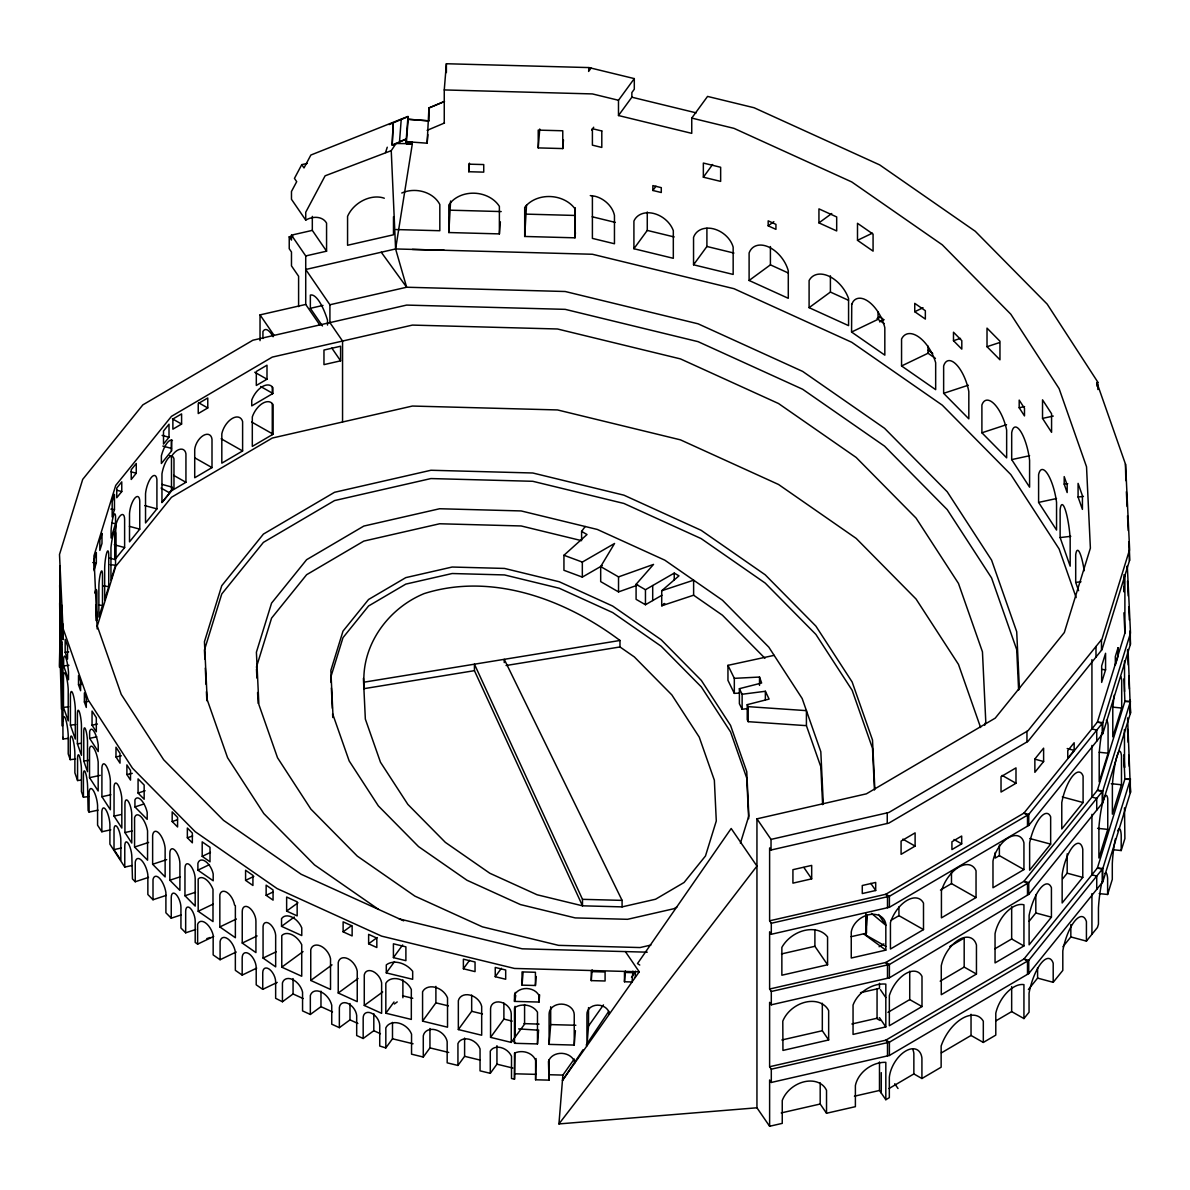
<?xml version="1.0" encoding="UTF-8"?>
<svg xmlns="http://www.w3.org/2000/svg" width="1190" height="1190" viewBox="0 0 1190 1190"><rect width="100%" height="100%" fill="white"/><g stroke="black" fill="none" stroke-linecap="round" stroke-linejoin="round"><path stroke-width="1.5" d="M171.479 450.995L171.568 440.122L170.587 440.196A17.478 6.024 -74.9 0 0 161.379 455.815L161.379 463.505L171.479 450.995L171.479 440.122M515.017 1006.309L514.972 1037.308M851.088 936.694L866.38 933.198L866.87 915.333M866.38 925.671L866.736 915.095M444.361 101.492L428.95 107.918L428.936 120.874L408.17 119.238L406.266 143.618L412.201 143.767L412.201 142.101L406.266 141.565M515.225 1000.061L515.508 995.167L515.077 1000.567M401.238 119.298L399.498 141.878L406.266 138.977L408.006 116.412L310.858 155.042L304 167.939L301.754 164.651L307.184 163.417M406.355 141.669L427.136 143.202L428.95 107.918M427.136 143.202L427.835 134.619M444.257 123.106L444.257 89.934L446.384 63.739L588.946 67.577L634.3 78.6L634.3 89.22L631.86 92.567L631.86 97.208L618.488 115.534L691.747 133.354L691.747 118.078L707.559 96.42L754.073 107.74L879.663 164.889L975.264 231.276L1047.17 304.105L1097.701 381.945L1097.879 389.532M500.365 221.875L499.384 233.895L448.809 232.541L450.608 201.021M468.741 171.732L468.741 164.161L483.735 164.562L483.735 172.133L468.741 171.732L469.44 163.149M575.41 232.675L574.993 237.821L524.701 236.468L526.515 205.067M563.465 139.974L562.766 148.571L538.222 147.902L539.739 129.011M588.946 67.577L588.634 71.43L591.073 68.098M539.606 994.855L539.025 1002.054L514.496 1001.4L515.225 992.4M277.24 982.39L262.737 989.351L262.737 972.855A10.1 5.266 64.4 0 1 269.193 969.106A10.1 5.266 64.4 0 1 275.649 981.824L275.649 998.321L282.432 1001.757L282.432 982.955A13.254 8.494 53.8 0 1 292.487 979.474A13.254 8.494 53.8 0 1 302.558 992.118L302.558 1010.905L310.337 1014.46L310.337 995.509A14.161 9.089 53.8 0 1 321.047 991.954A14.161 9.089 53.8 0 1 331.742 1005.238L331.742 1024.188L339.358 1027.654L339.358 1007.677A11.097 7.11 53.8 0 1 348.03 1003.512A11.097 7.11 53.8 0 1 356.688 1015.561L356.688 1035.538L363.173 1038.498L363.173 1018.015A10.546 6.753 53.8 0 1 371.444 1013.166A10.546 6.753 53.8 0 1 379.729 1025.542L379.729 1046.025L385.828 1047.914L385.828 1027.907A14.875 11.201 36.1 0 1 398.68 1023.088A14.875 11.201 36.1 0 1 411.547 1034.155L411.547 1054.176L423.283 1057.032L423.283 1035.865A13.135 9.877 36.1 0 1 435.228 1029.752A13.135 9.877 36.1 0 1 447.172 1041.667L447.172 1062.834L457.942 1065.452L457.942 1043.556A12.644 9.52 36.1 0 1 468.994 1039.212A12.644 9.52 36.1 0 1 480.046 1048.94L480.046 1070.836L490.28 1073.321L490.28 1051.127A12.599 9.475 36.1 0 1 500.901 1047.572A12.599 9.475 36.1 0 1 511.507 1056.289L511.507 1078.482L514.496 1079.211L514.928 1052.957M536.154 976.499L535.426 985.499L522.038 985.141L523.064 972.527M537.478 1043.928L537.478 1012.184A14.756 12.034 4.6 0 0 514.496 1007.766L514.496 1043.303L537.478 1043.928L538.505 1031.328M549.021 1059.873L549.021 1080.133L535.604 1079.776L536.05 1058.535M575.395 1030.659L574.235 1045.073L549.096 1044.389L550.687 1024.59L550.687 1006.725M889.034 1088.523L913.861 1073.93L921.923 1078.512L921.923 1058.059A23.458 13.417 -60.4 0 0 905.635 1051.053A23.458 13.417 -60.4 0 0 889.332 1077.218L889.332 1097.656L885.821 1099.709L885.821 1062.343A25.63 19.457 -34.4 0 0 855.387 1085.563L855.387 1106.67L826.529 1113.26L826.529 1090.367A25.288 19.189 -34.4 0 0 804.395 1081.725A25.288 19.189 -34.4 0 0 782.246 1100.482L782.246 1123.375L769.618 1126.261L756.944 1107.786L558.943 1123.925L562.885 1075.091L574.264 1058.981M591.266 980.62L591.266 971.605L605.085 971.977L605.085 980.991L591.266 980.62L592.129 969.805M588.529 1007.603L588.529 1026.033L586.938 1045.832L586.938 1014.505A11.231 9.163 4.6 0 1 597.529 1005.148A11.231 9.163 4.6 0 1 609.325 1014.118M632.916 971.159L632.054 981.958L624.482 981.765L625.36 970.966M1019.414 688.876L1016.706 631.726L991.582 560.118L947.24 491.782L884.527 428.281L802.625 371.399L698.084 323.814L565.205 291.505L406.638 287.236L395.601 248.948L412.35 143.692L406.355 143.603L406.266 138.977L392.179 145.195L393.206 122.838L392.164 145.135L396.032 143.499L412.35 143.692M94.367 569.266L96.331 562.9L96.331 552.502L94.367 558.869L94.159 570.813M114.463 509.513L112.172 516.921L112.172 501.764L114.463 494.371L114.463 509.513L110.908 509.141M115.549 523.54L111.087 537.969L111.087 530.576A13.626 1.949 -84.1 0 1 113.318 516.267A13.626 1.949 -84.1 0 1 115.549 516.148L115.549 523.54L111.994 523.169M102.489 605.427L98.874 617.104L98.874 586.938A10.264 1.473 -84.1 0 1 100.689 572.717A10.264 1.473 -84.1 0 1 102.489 575.261L102.489 605.427L98.919 605.056M108.736 586.566L104.66 599.79L104.66 569.058A11.632 1.666 -84.1 0 1 106.698 552.963A11.632 1.666 -84.1 0 1 108.736 555.849L108.736 586.566L103.411 586.015M115.549 565.22L110.953 580.08L110.953 547.742A15.797 2.261 -84.1 0 1 115.549 532.897L115.549 565.22L110.209 564.67M97.193 626.342L115.728 566.351L171.479 497.286L272.272 438.054L412.409 406.043L557.5 409.94L680.472 439.854L778.528 484.479L856.175 538.401L916.047 599.016L958.471 664.392L980.605 727.521M256.4 667.248L271.573 618.131L306.618 574.711L363.828 541.093L439.66 523.764L521.161 525.965L581.613 540.662M740.403 843.219L748.852 815.879L746.755 771.626L730.556 725.424L701.356 680.442L661.149 639.729L612.686 606.067L559.255 581.761L504.501 568.433L452.155 567.035L405.79 577.626L368.558 599.492L342.988 631.161L330.85 670.461L332.947 714.714L349.161 760.916L378.346 805.898L418.553 846.611L467.015 880.273L520.447 904.579L575.201 917.907L627.547 919.305L673.927 908.714L677.021 906.899M984.68 725.35L985.781 721.824L982.449 651.822L958.471 583.442L916.047 518.067L856.175 457.451L778.528 403.529L680.472 358.904L557.5 328.99L412.409 325.093L272.272 357.104L171.479 416.336L115.728 485.401L93.921 555.983L97.193 628.915M1105.57 669.806L1101.672 682.405L1101.672 665.879L1105.57 653.28L1105.57 669.806L1102 669.435M1124.892 574.83L1124.892 633.125L1097.418 722.062L1023.936 813.112L885.821 894.255L769.618 920.807L769.618 847.949L771.031 850.017L888.841 823.108L1027.996 741.34L1101.985 649.666L1129.622 560.192L1128.745 541.688M1128.046 649.443L1130.5 712.989L1102.818 802.581L1028.755 894.359L889.391 977.823L771.298 1004.806L771.298 991.478L769.618 989.024L769.618 931.815L771.298 934.269L889.391 907.286L1028.755 825.414L1102.818 733.62L1130.5 644.043L1129.89 631.087M1120.653 676.396A27.325 3.912 -84.1 0 1 1121.694 680.397L1121.694 708.035L1112.784 736.863L1112.784 709.225A27.325 3.912 -84.1 0 1 1114.301 695.034M1106.343 720.381A26.909 3.853 -84.1 0 1 1108.083 725.186L1108.083 753.196L1099.203 781.889L1099.203 753.895A26.909 3.853 -84.1 0 1 1101.776 732.995M1107.756 829.385L1098.906 857.99L1098.906 827.407A28.099 4.031 -84.1 0 1 1103.338 800.364A28.099 4.031 -84.1 0 1 1107.756 798.788L1107.756 829.385L1097.582 828.329M1121.471 784.76L1112.382 814.168L1112.382 785.207A27.906 4.001 -84.1 0 1 1116.934 756.26A27.906 4.001 -84.1 0 1 1121.471 755.799L1121.471 784.76L1111.296 783.704M769.618 1126.261L769.618 1079.999L771.298 1082.454L889.391 1055.47L1028.755 973.584L1102.818 881.805L1130.5 792.228L1127.599 717.897M1099.158 893.601L1107.622 894.478L1112.293 879.365L1112.293 863.747A26.284 3.763 -84.1 0 1 1115.432 838.697M1112.724 849.675L1121.203 850.553L1124.892 838.578L1124.491 807.846M385.53 152.558L387.256 147.218M851.564 304.566L853.141 301.546A27.742 14.488 64.4 0 1 869.994 302.706A27.742 14.488 64.4 0 1 884.825 327.666L884.825 355.141L851.564 332.04L851.757 304.194M301.754 164.651L294.451 178.381L296.697 181.668L291.476 191.471L291.476 199.295L305.726 220.091A17.508 13.298 -34.4 0 1 326.566 223.14L326.566 251.179L305.726 255.939L291.476 235.144L312.316 230.384L326.566 251.179M171.479 456.484L171.702 456.082A12.406 7.095 -60.4 0 1 180.359 449.195A12.406 7.095 -60.4 0 1 185.938 453.821L185.938 482.307L168.757 492.407L161.096 488.064M637.78 585.049L618.532 591.906L600.682 581.613L600.682 566.589L614.561 543.473L582.327 562.082L563.941 555.269L563.941 570.293L582.327 577.105L602.289 565.592M342.556 422.004L342.556 341.054L329.913 322.609L329.913 304.759L305.726 269.49L395.601 248.948L391.242 150.669L396.032 143.499M583.07 1049.714L562.439 1080.505L639.223 971.814L625.36 951.584M586.164 1045.088L608.834 1011.217M631.518 977.347L635.639 971.189M588.529 1026.033L603.464 1004.895M591.653 130.037L593.706 127.226M618.488 115.534L618.488 100.272L634.3 78.6M652.864 190.474L652.864 185.595L661.283 187.648L661.283 192.512L652.864 190.474L655.958 186.25M633.913 248.725L633.913 221.087A22.625 17.017 36.1 0 1 653.607 213.441A22.625 17.017 36.1 0 1 673.317 230.667L673.317 258.304L633.913 248.725L647.271 230.414L647.271 211.984M703.35 177.191L703.35 163.06L720.649 167.269L720.649 181.386L703.35 177.191L712.602 164.503M693.547 264.79L693.547 237.45A22.253 16.749 36.1 0 1 713.346 228.807A22.253 16.749 36.1 0 1 733.159 247.089L733.159 274.429L693.547 264.79L706.905 246.479L706.905 228.242M581.598 539.754L581.598 531.394L585.183 526.501M393.414 957.623L393.414 943.804L405.894 946.838L405.894 960.672L393.414 957.623L402.637 944.979M386.289 972.885L386.289 964.897A18.921 14.235 36.1 0 1 412.677 971.308L412.677 979.311L386.289 972.885L394.5 961.639M385.828 1013.226L385.828 983.297A15.098 11.364 36.1 0 1 398.576 979.013A15.098 11.364 36.1 0 1 411.323 989.5L411.323 1019.428L385.828 1013.226L394.024 1001.98M385.828 1047.914L392.492 1038.781L392.492 1022.403M422.569 1021.124L422.569 991.791A14.518 10.933 36.1 0 1 435.049 987.254A14.518 10.933 36.1 0 1 447.529 997.86L447.529 1027.193L422.569 1021.124L435.897 1002.843L435.897 986.346M463.386 968.779L463.386 959.17L475.048 961.996L475.048 971.62L463.386 968.779L469.529 960.345M423.283 1057.032L429.947 1047.884L429.947 1028.487M495.248 976.707L495.248 967.455L505.69 969.999L505.69 979.251L495.248 976.707L501.406 968.273M458.343 1029.558L458.343 1000.716A12.912 9.713 36.1 0 1 470.02 995.078A12.912 9.713 36.1 0 1 481.682 1006.383L481.682 1035.226L458.343 1029.558L471.671 1011.292L471.671 995.063M457.942 1065.452L464.606 1056.318L464.606 1038.082M524.582 1004.553L524.582 1024.129L511.254 1042.41L490.563 1037.368L503.891 1019.101L503.891 1003.081M490.28 1073.321L496.944 1064.187L496.944 1045.683M558.943 1123.925L756.944 866.082L731.181 828.493L637.498 963.573L639.774 965.03M136.255 473.218L131.227 479.466L131.227 469.723L136.255 463.49L136.255 473.218L131.079 471.835M121.767 491.544L116.754 497.747L116.754 488.064L121.767 481.861L121.767 491.544L116.575 490.146M169.01 437.251L163.506 444.063L163.506 431.018L169.01 424.205L169.01 437.251L162.093 435.391M114.954 559.523L124.623 547.549L124.623 519.599A11.439 3.942 -74.9 0 0 121.648 514.66A11.439 3.942 -74.9 0 0 116.367 523.213L114.954 531.573L114.954 559.523L109.763 558.125M139.766 529.148L129.517 541.852L129.517 513.797A12.197 4.21 -74.9 0 1 134.648 498.357A12.197 4.21 -74.9 0 1 139.766 501.079L139.766 529.148L129.398 526.352M156.916 508.874L145.537 522.96L145.537 493.701A13.715 4.73 -74.9 0 1 151.219 477.577A13.715 4.73 -74.9 0 1 156.916 479.6L156.916 508.874L144.808 505.616M161.959 502.522L173.978 487.617L173.978 458.894A15.366 5.296 -74.9 0 0 171.583 456.187L170.453 456.41A15.366 5.296 -74.9 0 0 161.959 473.798L161.959 502.522L171.479 490.801L171.479 456.201A113.972 77.573 56.3 0 0 169.516 455.591M1043.615 761.511L1034.869 772.325L1034.869 758.982L1043.615 748.168L1043.615 761.511L1034.943 759.175M1074.154 750.384L1067.772 758.298L1067.772 750.667L1074.154 742.753L1074.154 750.384L1067.222 748.525M1083.093 802.536L1061.777 828.954L1061.777 802.581A27.935 9.639 -74.9 0 1 1072.428 776.326A27.935 9.639 -74.9 0 1 1083.093 776.163L1083.093 802.536L1062.298 796.943M1050.651 844.127L1029.633 870.173L1029.633 842.877A28.248 9.743 -74.9 0 1 1040.149 817.723A28.248 9.743 -74.9 0 1 1050.651 816.846L1050.651 844.127L1029.841 838.534M1062.596 878.875L1067.177 873.192L1067.177 853.855M1029.127 921.268L1035.821 912.968L1035.821 894.568M1082.781 877.387L1062.149 902.972L1062.149 874.843A25.511 8.791 -74.9 0 1 1072.458 847.206A25.511 8.791 -74.9 0 1 1082.781 849.273L1082.781 877.387L1067.177 873.192M1051.425 917.163L1029.112 944.83L1029.112 915.378A29.78 10.264 -74.9 0 1 1040.268 888.454A29.78 10.264 -74.9 0 1 1051.425 887.725L1051.425 917.163L1035.821 912.968M1028.398 989.515L1037.591 978.106L1037.591 967.693M1062.953 946.69L1070.836 936.932L1070.836 924.511M996.015 1020.782L1011.664 1011.604L1023.936 1018.566L1029.053 1012.229L1029.053 993.129A31.52 10.874 -74.9 0 1 1041.116 963.26A31.52 10.874 -74.9 0 1 1053.195 963.201L1053.195 982.315L1037.591 978.106M1053.195 982.315L1062.804 970.415L1062.804 950.899A30.479 10.502 -74.9 0 1 1074.615 921.239A30.479 10.502 -74.9 0 1 1086.425 921.61L1086.425 941.126L1070.836 936.932M1086.425 941.126L1097.418 927.516L1098.444 924.184L1098.444 908.015A27.578 3.957 -84.1 0 1 1102.044 881.552M661.923 595.238L645.456 604.743L636.085 599.329L636.085 584.305L653.533 564.402L618.532 576.882L600.682 566.589M563.941 555.269L587.012 534.533L581.598 531.394M764.947 658.263L722.434 615.215L693.621 595.208L661.714 605.769L661.714 590.746L678.969 575.841L674.239 573.104L645.456 589.719L636.085 584.305M664.377 603.479L661.714 605.769L664.913 603.925M768.175 225.832L768.175 220.834L775.939 224.375L775.939 229.358L768.175 225.832L773.857 221.667M818.943 222.872L818.943 208.875L836.689 216.952L836.689 230.949L818.943 222.872L831.736 213.516M749.105 280.468L749.105 252.994A26.18 16.794 53.8 0 1 768.695 247.014A26.18 16.794 53.8 0 1 788.286 270.844L788.286 298.303L749.105 280.468L770.406 264.849L770.406 246.553M809.096 307.66L809.096 280.557A27.459 17.597 53.8 0 1 828.835 276.139A27.459 17.597 53.8 0 1 848.574 298.526L848.574 325.629L809.096 307.66L830.397 292.056L830.397 275.797M877.164 318.429L879.663 316.6L882.906 318.846M286.641 911.094L286.641 897.037L297.158 901.827L297.158 915.884L286.641 911.094L297.976 902.793M281.539 926.356L281.539 918.665A14.592 9.356 53.8 0 1 291.654 916.955A14.592 9.356 53.8 0 1 301.769 927.873L301.769 935.563L281.539 926.356L294.302 917.014M281.777 967.173L281.777 935.623A15.291 9.803 53.8 0 1 301.725 944.696L301.725 976.246L281.777 967.173L303.048 951.598M343.122 931.83L343.122 921.848L352.136 925.954L352.136 935.935L343.122 931.83L351.615 925.597M310.754 980.441L310.754 949.739A12.897 8.271 53.8 0 1 320.631 946.005A12.897 8.271 53.8 0 1 330.522 958.724L330.522 989.44L310.754 980.441L332.01 964.867M282.432 1001.757L293.067 993.962L293.067 978.582M368.632 943.789L368.632 934.358L376.828 938.092L376.828 947.523L368.632 943.789L377.126 937.571M338.228 993.01L338.228 962.591A12.302 7.884 53.8 0 1 347.733 958.634A12.302 7.884 53.8 0 1 357.238 971.248L357.238 1001.653L338.228 993.01L358.071 978.477M310.337 1014.46L320.973 1006.666L320.973 991.166M364.274 1005.446L364.274 974.908A11.26 7.214 53.8 0 1 372.946 971.412A11.26 7.214 53.8 0 1 381.633 982.806L381.633 1013.345L364.274 1005.446L382.689 991.954M339.358 1027.654L349.994 1019.875L349.994 1003.527M394.381 1004.003L397.222 1001.92M363.173 1038.498L373.809 1030.704L373.809 1013.642M207.774 407.947L198.239 413.555L198.239 403.574L207.774 397.966L207.774 407.947L198.596 402.741M181.594 424.056L172.877 429.173L172.877 419.014L181.594 413.897L181.594 424.056L172.401 418.835M266.991 379.208L256.311 385.471L256.311 371.473L266.991 365.196L266.991 379.208L254.734 372.247M272.897 393.474L251.745 405.894L251.745 400.063A17.3 9.907 -60.4 0 1 271.692 386.289L272.897 387.643L272.897 393.474L260.655 386.512M211.999 467.596L194.714 477.755L194.714 449.448A12.421 7.11 -60.4 0 1 203.356 435.481A12.421 7.11 -60.4 0 1 211.999 439.288L211.999 467.596L195.16 458.046M242.611 450.951L221.816 463.163L221.816 433.844A15.366 8.791 -60.4 0 1 232.214 418.478A15.366 8.791 -60.4 0 1 242.611 421.617L242.611 450.951L221.176 438.783M273.105 434.186L252.31 446.399L252.31 416.887A16.556 9.475 -60.4 0 1 271.975 403.217L273.105 404.674L273.105 434.186L251.67 422.034M1015.992 783.258L1001.028 792.049L1001.028 776.668L1015.992 767.877L1015.992 783.258L1002.173 775.419M915.11 846.09L901.083 854.331L901.083 841.107L915.11 832.866L915.11 846.09L902.838 839.129M961.684 843.859L951.926 849.586L951.926 841.776L961.684 836.034L961.684 843.859L954.008 839.5M940.457 890.061L951.479 883.59L951.479 871.11M999.377 844.945L999.377 855.64L995.227 858.079L995.227 852.516M885.836 946.407L865.874 935.087L866.38 916.508M891.191 920.212L898.941 915.66L898.941 906.854M879.098 946.705L883.873 943.893M976.038 897.528L941.424 917.862L941.424 891.117A26.522 15.172 -60.4 0 1 958.724 867.183A26.522 15.172 -60.4 0 1 976.038 870.783L976.038 897.528L951.479 883.59M1023.936 869.563L992.981 887.755L992.981 861.039A22.729 13.001 -60.4 0 1 1008.466 837.775A22.729 13.001 -60.4 0 1 1023.936 842.862L1023.936 869.563L999.377 855.64M923.5 929.598L890.432 949.025L890.432 922.577A25.883 14.816 -60.4 0 1 906.973 900.428A25.883 14.816 -60.4 0 1 923.5 903.15L923.5 929.598L898.941 915.66M949.784 946.511L964.183 938.062L964.183 967.083L940.189 981.17M994.944 948.802L1011.664 938.97L1011.664 906.78M887.948 1012.378L909.725 999.585L909.725 971.189M1023.936 945.946L995.048 962.918L995.048 933.719A26.284 15.039 -60.4 0 1 1023.936 904.802L1023.936 945.946L1011.664 938.97M976.455 974.045L941.275 994.721L941.275 965.685A26.031 14.89 -60.4 0 1 958.872 939.728A26.031 14.89 -60.4 0 1 976.455 945.024L976.455 974.045L964.183 967.083M921.997 1006.547L889.346 1025.735L889.346 995.569A25.526 14.607 -60.4 0 1 905.664 973.658A25.526 14.607 -60.4 0 1 921.997 976.38L921.997 1006.547L909.725 999.585M941.364 1052.897L971.04 1035.464L971.04 1014.252M921.923 1078.512L941.141 1067.207L941.141 1045.995A33.662 19.263 -60.4 0 1 962.234 1018.462A33.662 19.263 -60.4 0 1 983.312 1021.213L983.312 1042.44L971.04 1035.464M983.312 1042.44L995.792 1035.107L995.792 1013.181A26.656 15.247 -60.4 0 1 1023.936 984.636L1023.936 1018.566M857.499 240.321L873.073 251.135L873.073 234.118L857.499 223.304L857.499 240.321L872.389 233.166M877.432 318.608L880.466 317.15M851.564 332.04L878.042 319.322L884.081 323.531M879.559 321.88L884.125 319.693M914.753 311.721L925.344 319.069L925.344 310.709L914.753 303.361L914.753 311.721L923.024 307.749M901.559 365.97L935.667 389.651L935.667 362.727A29.319 15.306 64.4 0 0 918.606 336.874A29.319 15.306 64.4 0 0 901.559 339.046L901.559 365.97L928.036 353.252L935.444 358.413M202.196 856.369L210.005 861.798L210.005 847.31L202.196 841.88L202.196 856.369L210.451 852.412M197.897 870.158L213.189 880.779L213.189 873.936A12.51 6.53 64.4 0 0 205.543 861.411A12.51 6.53 64.4 0 0 197.897 863.315L197.897 870.158L209.455 864.624M245.586 880.362L252.92 885.464L252.92 875.364L245.586 870.262L245.586 880.362L253.842 876.405M198.18 911.272L212.995 921.566L212.995 889.361A13.953 7.289 64.4 0 0 198.18 879.068L198.18 911.272L213.04 904.147M266.144 895.311L273.06 900.116L273.06 889.971L266.144 885.167L266.144 895.311L272.748 892.143M219.838 926.936L235.367 937.72L235.367 905.635L234.564 905.084A11.855 6.188 64.4 0 0 227.201 892.574A11.855 6.188 64.4 0 0 219.838 894.85L219.838 926.936L236.349 919.022M195.606 929.539L185.67 932.811L185.67 911.406A9.609 3.882 71.8 0 1 190.43 908.386A9.609 3.882 71.8 0 1 195.19 921.045L195.19 942.435L197.629 944.146L213.739 936.411M242.239 943.06L255.924 952.58L255.924 921.09A10.71 5.593 64.4 0 0 249.082 907.583A10.71 5.593 64.4 0 0 242.239 911.57L242.239 943.06L257.1 935.935M197.629 944.146L197.629 924.303A12.956 6.753 64.4 0 1 205.394 922.786A12.956 6.753 64.4 0 1 213.159 935.087L213.159 954.93L220.091 959.735L236.2 952M263.064 958.084L275.663 966.845L275.663 935.176A9.922 5.176 64.4 0 0 269.357 923.604A9.922 5.176 64.4 0 0 263.064 926.415L263.064 958.084L276.259 951.747M220.091 959.735L220.091 941.558A12.153 6.337 64.4 0 1 227.721 938.791A12.153 6.337 64.4 0 1 235.352 952.149L235.352 970.341L242.18 975.086L256.683 968.125M428.936 108.007L444.51 101.433M427.136 130.35L444.524 122.987M389.085 124.593L408.17 116.605L408.155 119.327L428.936 120.874M661.714 590.746L693.621 580.185L693.621 595.208M391.242 150.669L325.108 175.823L305.726 212.266L305.726 220.091M953.488 340.697L961.803 349.116L961.803 340.652L953.488 332.218L953.488 340.697L960.523 338.377M987.016 346.692L999.957 359.796L999.957 341.233L987.016 328.128L987.016 346.692L999.332 342.646M943.64 393.325L968.824 418.835L968.824 391.555A27.177 10.993 71.8 0 0 956.239 364.438A27.177 10.993 71.8 0 0 943.64 366.044L943.64 393.325L968.273 385.218M981.899 432.788L1006.651 457.853L1006.651 430.081A27.087 10.948 71.8 0 0 994.275 403.975A27.087 10.948 71.8 0 0 981.899 405.016L981.899 432.788L1006.532 424.681M138.07 793.061L144.154 799.234L144.154 785.043L138.07 778.885L138.07 793.061L145.091 790.755M134.931 806.939L147.188 819.345L147.188 812.309A13.819 5.593 71.8 0 0 141.06 799.859A13.819 5.593 71.8 0 0 134.931 799.903L134.931 806.939L143.707 804.053M172.178 821.516L177.578 826.976L177.578 817.366L172.178 811.892L172.178 821.516L177.444 819.776M134.574 847.057L147.56 860.192L147.56 830.873A13.923 5.638 71.8 0 0 141.06 816.786A13.923 5.638 71.8 0 0 134.574 817.723L134.574 847.057L148.616 842.431M187.351 837.76L192.349 842.818L192.349 833.074L187.351 828.017L187.351 837.76L192.616 836.02M152.632 864.267L165.127 876.926L165.127 848.202A12.793 5.176 71.8 0 0 158.88 833.089A12.793 5.176 71.8 0 0 152.632 835.544L152.632 864.267L166.66 859.641M131.926 865.532L124.772 867.079L124.772 846.283A10.085 2.886 77.8 0 1 128.312 843.502A10.085 2.886 77.8 0 1 131.852 857.187L132.462 878.934L135.244 881.745L148.512 877.387M169.843 880.213L179.898 890.403L179.898 863.553A10.16 4.106 71.8 0 0 174.871 850.166A10.16 4.106 71.8 0 0 169.843 853.364L169.843 880.213L180.374 876.747M135.244 881.745L135.244 862.066A13.12 5.31 71.8 0 1 141.55 860.34A13.12 5.31 71.8 0 1 147.858 874.843L147.858 894.508L153.004 899.744L166.273 895.371M184.956 895.728L195.19 906.081L195.19 878.815A10.323 4.165 71.8 0 0 190.073 865.219A10.323 4.165 71.8 0 0 184.956 868.477L184.956 895.728L195.487 892.262M153.004 899.744L153.004 879.47A13.626 5.519 71.8 0 1 159.46 878.19A13.626 5.519 71.8 0 1 165.901 892.53L165.901 912.789L171.241 918.189L181.178 914.917M206.777 938.627L210.095 937.527M747.484 708.6L742.129 709.285L739.392 703.707L739.392 688.683L761.63 683.001L759.532 677.051L734.319 678.345L727.953 665.344L774.14 655.348M822.617 804.648L820.817 766.747L806.418 725.662L748.212 721.676L747.231 719.682L747.231 704.659L769.112 699.08L765.363 691.271L742.129 694.261L739.392 688.683M298.601 306.603L298.601 276.259L291.476 265.876L291.476 251.997L289.23 248.725L289.23 236.795L292.844 235.962M260.03 340.652L260.03 314.889L305.726 304.447L319.842 325.034M327.503 325.063L327.503 320.095A37.559 11.29 77.1 0 0 310.352 295.09L310.352 308.314L322.996 305.413M329.913 304.759L406.638 287.236L381.261 252.235M340.593 360.838L323.963 364.631L323.963 350.038L340.593 346.231L340.593 360.838L331.846 348.075M756.944 1107.786L756.944 818.839L866.38 793.834L995.227 718.135L1064.321 632.53L1090.382 548.144L1086.53 466.792L1059.1 388.609L1010.831 314.234L942.287 244.828L851.757 181.951L733.977 128.356L691.747 118.078M756.944 818.839L771.031 839.396L888.841 812.487L1027.996 730.72L1101.985 639.045L1129.622 549.572L1125.591 464.457L1096.868 382.57L1097.879 382.451M363.411 678.36L365.345 719.072L380.473 762.225L407.858 804.395L445.357 842.371L489.819 873.252L537.106 894.776L582.49 905.813L622.087 906.884L655.571 899.223L684.072 882.489L705.477 855.967L716.291 820.966L714.357 780.238L699.229 737.101L671.844 694.915L634.344 656.939L619.975 646.958L506.062 665.522M811.684 878.86L792.927 883.144L792.927 869.682L811.684 865.398L811.684 878.86L803.89 867.48M875.691 890.492L862.274 893.556L862.274 885.509L875.691 882.445L875.691 890.492L870.812 883.382M650.87 945.068L640.041 947.552L558.541 945.351L482.366 926.832L414.908 896.13L357.268 856.101L310.887 809.126L277.523 757.747L258.885 704.569L256.4 652.224L271.573 603.107L306.618 559.687L363.828 526.069L439.66 508.74L521.161 510.941L597.335 529.461L664.793 560.163L722.434 600.191L768.814 647.152L802.179 698.545L820.817 751.723L823.302 804.053M769.618 920.807L771.298 923.261L889.391 896.293L1028.755 814.406L1102.818 722.628L1130.5 633.035L1127.332 566.425M781.488 953.934L814.897 946.303L827.571 964.778L781.86 975.22L781.86 947.404A28.158 21.375 -34.4 0 1 804.708 930.402A28.158 21.375 -34.4 0 1 827.571 936.947L827.571 964.778M885.821 950.126L851.252 958.024L851.252 932.023A18.757 14.235 -34.4 0 1 868.536 914.783A18.757 14.235 -34.4 0 1 885.821 924.124L885.821 950.126L863.598 933.838M769.618 989.024L885.821 962.472L1023.936 881.329L1097.418 790.279L1124.892 701.341L1123.955 678.836M771.298 991.478L889.391 964.495L1028.755 882.623L1102.818 790.844L1130.5 701.252L1124.892 701.341L1130.307 701.907L1130.307 713.643M860.519 992.668L879.484 988.34L879.484 983.297M781.889 1039.971L822.32 1030.733L828.657 1039.971L782.946 1050.428L782.797 1021.124A26.478 20.096 -34.4 0 1 805.719 1002.114A26.478 20.096 -34.4 0 1 828.657 1010.637L828.657 1039.971M851.891 1023.98L877.759 1018.075M885.821 1026.91L853.052 1034.408L853.052 1005.074A27.251 20.691 -34.4 0 1 885.821 984.115L885.821 1026.91L879.484 1017.673M771.298 1004.806L769.618 1002.352L769.618 1066.731L885.821 1040.179L1023.936 959.036L1097.418 867.986L1124.892 779.048L1123.925 758.699M769.618 1066.731L771.298 1069.185L889.391 1042.202L1028.755 960.33L1102.818 868.536L1130.5 778.959L1124.892 779.048L1130.307 779.599L1130.307 792.867M781.235 1112.918L820.193 1104.023L826.529 1113.26M854.42 1096.198L879.484 1090.471L885.821 1099.709M1019.19 407.739L1024.486 415.92L1024.486 408.289L1019.19 400.108L1019.19 407.739L1024.56 406.578M1042.529 418.389L1051.573 432.327L1051.573 413.748L1042.529 399.825L1042.529 418.389L1053.284 416.069M1011.693 459.593L1029.588 487.171L1029.588 460.366A26.775 7.676 77.8 0 0 1020.648 431.375A26.775 7.676 77.8 0 0 1011.693 432.788L1011.693 459.593L1029.603 455.725M1038.602 502.403L1056.556 530.056L1056.556 502.359A27.236 7.795 77.8 0 0 1047.572 473.932A27.236 7.795 77.8 0 0 1038.602 474.706L1038.602 502.403L1056.512 498.536M92.047 725.186L96.316 731.746L96.316 717.63L92.047 711.07L92.047 725.186L97.416 724.026M89.637 738.35L98.22 751.559L98.22 744.94A12.971 3.719 77.8 0 0 93.936 731.314A12.971 3.719 77.8 0 0 89.637 731.731L89.637 738.35L96.792 736.803M115.98 756.944L120.012 763.162L120.012 753.419L115.98 747.216L115.98 756.944L121.35 755.784M89.533 777.665L98.175 790.993L98.175 761.912A13.164 3.778 77.8 0 0 93.846 748.272A13.164 3.778 77.8 0 0 89.533 748.584L89.533 777.665L100.243 775.345M126.899 774.511L130.513 780.09L130.513 770.466L126.899 764.902L126.899 774.511L132.269 773.351M101.909 796.69L110.373 809.736L110.373 780.655A12.242 3.51 77.8 0 0 106.133 765.765A12.242 3.51 77.8 0 0 101.909 767.595L101.909 796.69L110.834 794.756M88.729 796.586L83.419 797.196L83.419 775.389A10.561 1.711 83.3 0 1 85.516 772.741A10.561 1.711 83.3 0 1 87.614 787.334L88.12 810.598L89.086 812.086L98.011 810.152M114.047 816.087L121.826 828.061L121.826 798.788A11.171 3.198 77.8 0 0 117.944 784.865A11.171 3.198 77.8 0 0 114.047 786.813L114.047 816.087L121.202 814.54M89.086 812.086L89.086 792.302A12.287 3.525 77.8 0 1 93.326 790.502A12.287 3.525 77.8 0 1 97.58 805.407L97.58 825.191L101.834 831.75L110.774 829.817M124.935 832.524L131.763 843.026L131.763 814.659A9.713 2.782 77.8 0 0 128.356 801.48A9.713 2.782 77.8 0 0 124.935 804.157L124.935 832.524L132.09 830.977M114.017 849.601L120.844 860.117L120.844 840.452A9.713 2.782 77.8 0 0 117.423 827.273A9.713 2.782 77.8 0 0 114.017 829.951L114.017 849.601L121.172 848.053M474.438 670.669L474.438 664.184L582.49 899.328L582.49 905.813L474.438 670.669L363.902 688.683L363.902 682.197L619.975 640.473L619.975 646.958M1064.202 484.122L1067.162 492.556L1067.162 485.044L1064.202 476.61L1064.202 484.122L1067.757 483.705M1078.081 497.018L1082.424 509.394L1082.424 495.739L1078.081 483.378L1078.081 497.018L1083.421 496.394M65.167 652.298L67.547 659.082L67.547 646.111L65.167 639.313L65.167 652.298L68.708 651.882M1060.126 537.568L1070.167 566.172L1070.167 538.415A26.745 4.329 83.3 0 0 1065.154 509.38A26.745 4.329 83.3 0 0 1060.126 509.796L1060.126 537.568L1070.792 536.318M63.65 665.909L68.499 679.743L68.499 672.112A13.135 2.127 83.3 0 0 66.075 658.412A13.135 2.127 83.3 0 0 63.65 658.278L63.65 665.909L68.96 665.299M78.51 684.741L80.593 690.691L80.593 681.498L78.51 675.533L78.51 684.741L82.05 684.324M1084.209 570.769A26.82 4.343 83.3 0 0 1075.7 554.808L1075.7 582.386L1081.026 581.761M84.386 701.996L86.29 707.455L86.29 698.381L84.386 692.922L84.386 701.996L87.926 701.579M63.472 707.395L68.217 720.932L68.217 689.337A12.346 2.008 83.3 0 0 65.852 674.998A12.346 2.008 83.3 0 0 63.472 675.801L63.472 707.395L68.797 706.786M70.418 725.127L75.312 739.079L75.312 708.734A12.644 2.053 83.3 0 0 72.873 693.711A12.644 2.053 83.3 0 0 70.418 694.782L70.418 725.127L75.729 724.517M62.921 737.384L62.996 738.99L68.321 738.365M77.395 743.765L81.456 755.338L81.456 726.257A10.234 1.651 83.3 0 0 79.433 712.111A10.234 1.651 83.3 0 0 77.395 714.669L77.395 743.765L80.95 743.348M62.996 720.679A13.343 2.157 83.3 0 1 65.614 719.102A13.343 2.157 83.3 0 1 68.217 735.554L68.217 753.865L70.24 759.651L75.565 759.027M83.761 760.975L87.51 771.685L87.51 743.497A9.52 1.547 83.3 0 0 85.635 729.5A9.52 1.547 83.3 0 0 83.761 732.802L83.761 760.975L89.072 760.365M70.24 759.651L70.24 740.596A11.677 1.889 83.3 0 1 72.56 738.127A11.677 1.889 83.3 0 1 74.881 753.806L74.881 772.845L77.573 780.536L81.113 780.119M727.953 665.344L727.953 680.368L734.319 693.368L739.719 693.086M444.257 250.272L412.35 249.409M444.257 89.934L592.397 93.921L618.488 100.272M406.266 141.937L412.35 142.726M450.608 210.199L501.198 211.567M526.515 214.141L575.008 215.45M395.898 229.551L439.824 230.726L439.824 204.531A26.834 21.896 4.6 0 0 401.774 193.003M395.601 248.948L592.397 254.258L733.977 288.694L851.757 342.289L942.287 405.165L1010.831 474.572L1059.1 548.932L1076.162 597.588M582.49 899.328L622.087 900.384L622.087 906.884M647.241 952.178L522.202 948.817L399.245 918.903M639.223 971.814L514.496 968.452L381.633 936.143L277.077 888.558L195.19 831.691L132.462 768.175L88.12 699.839L62.996 628.231L59.5 554.495L82.705 479.377L142.845 404.868L252.875 340.221L406.638 305.086L565.205 309.355L698.084 341.664L802.625 389.249L884.527 446.116L947.24 509.632L991.582 577.953L1016.706 649.576L1018.625 690.126M550.687 1024.59L575.841 1025.259M538.773 1030.213L518.632 1028.889M514.928 1073.796L536.05 1074.362M549.468 1074.734L562.885 1075.091M523.883 1023.608L539.085 1024.114M747.231 704.659L748.212 706.652L806.418 710.638L806.418 725.662M92.775 562.543L96.331 562.9M1112.769 707.128L1121.694 708.035M1099.158 752.273L1108.083 753.196M590.285 195.591L594.866 196.231A21.613 16.258 36.1 0 1 614.457 215.479L614.457 243.757L592.397 238.387L592.397 195.889M631.86 97.208L696.18 112.857M592.189 216.773L615.349 222.411M647.271 230.414L674.15 236.944M706.905 246.479L733.918 253.054M471.671 1011.292L482.441 1013.91M503.891 1019.101L512.221 1021.124M435.897 1002.843L448.377 1005.877M402.562 995.792L412.766 998.261M392.492 1038.781L413.064 1043.779M429.947 1047.884L448.719 1052.451M464.606 1056.318L479.912 1060.037M496.944 1064.187L512.875 1068.055M162.822 446.072L171.464 448.407M162.004 484.404L172.267 487.171M114.255 544.752L124.623 547.549M171.568 440.122L172.446 440.449M770.406 264.849L788.375 273.031M830.397 292.056L848.5 300.296M403.722 920.852L301.174 874.278L223.527 820.356L163.655 759.741L121.231 694.365L97.253 625.985M293.067 993.962L303.123 998.544M320.973 1006.666L332.501 1011.917M349.994 1019.875L357.863 1023.459M373.809 1030.704L380.428 1033.723M173.681 475.36L185.938 482.307M880.139 1020.514L877.06 1018.774L877.06 988.607M928.17 350.276L932.722 353.445M619.975 640.473C565.369 599.388 491.901 572.122 424.131 593.602C388.922 608.045 362.459 643.626 363.902 682.197M378.539 909.383L314.502 864.907L263.808 813.573L227.558 757.718L207.194 699.69L204.442 641.693L221.742 585.718L263.407 534.087L334.554 492.288L430.944 470.258L532.778 472.995L623.917 495.174L701.163 530.323L765.2 574.8L815.894 626.119L852.144 681.989L872.508 740.016L874.829 788.94M262.737 989.351L256.207 984.829L256.207 967.753A10.978 5.727 64.4 0 0 249.201 953.919A10.978 5.727 64.4 0 0 242.18 958.01L242.18 975.086M871.571 913.399L885.821 925.284L878.636 914.47M185.67 932.811L180.94 928.022L180.94 907.405A9.803 3.957 71.8 0 0 176.09 894.493A9.803 3.957 71.8 0 0 171.241 897.572L171.241 918.189M880.392 989.664L885.821 997.577M894.746 1083.748L898.019 1088.523M289.23 236.795L291.476 240.068L291.476 235.144M310.352 308.314L322.46 325.971M260.03 314.889L274.146 335.461M124.772 867.079L109.911 844.171L109.911 824.373A11.573 3.317 77.8 0 0 105.88 809.81A11.573 3.317 77.8 0 0 101.834 811.952L101.834 831.75M622.087 900.384L504.248 659.334L504.248 662.577M1075.7 582.386L1078.616 590.701M83.419 797.196L81.441 791.573L81.441 769.99A9.758 1.577 83.3 0 0 79.507 756.498A9.758 1.577 83.3 0 0 77.573 758.952L77.573 780.536M1125.844 480.626L1125.428 463.996M1126.38 491.723L1127.079 506.524M1127.525 515.776L1128.224 530.576M1126.811 566.336L1126.989 570.025M1127.51 581.137L1128.209 595.937M1128.745 607.034L1129.355 619.99M1124.044 574.621L1124.223 592.04L1123.955 586.551M1127.51 650.082L1128.209 664.883M1128.745 675.98L1129.355 688.936M1129.89 700.047L1130.5 712.989M1123.925 612.776L1124.892 633.125M1127.51 729.321L1128.135 742.263M1128.745 755.219L1129.265 766.315M1129.89 779.272L1130.5 792.228M1123.955 754.668L1124.565 767.639L1124.431 729.529M874.486 789.996L872.508 748.317L852.144 690.274L815.894 634.419L765.2 583.085L701.163 538.609L623.917 503.459L532.778 481.296L430.944 478.559L334.554 500.573L263.407 542.372L221.742 594.003L204.442 649.993L204.873 659.052M748.674 818.675L746.755 778.111L730.556 731.91L701.356 686.928L661.149 646.23L612.686 612.567L559.255 588.247L504.501 574.934L452.155 573.52L405.79 584.111L368.558 605.993L342.988 637.662L330.85 676.961L331.118 682.495M331.37 688.013L332.337 708.303M332.605 713.836L332.784 717.525M256.49 669.063L256.906 678.092M257.59 692.52L258.111 703.35M205.305 668.111L206.078 684.414M206.42 691.673L206.852 700.731M549.021 1080.133L548.471 1061.569A13.462 10.978 4.6 0 1 561.992 1053.358A13.462 10.978 4.6 0 1 574.859 1062.923M866.38 933.198L865.993 913.905L865.874 935.087M1124.52 660.852L1124.565 691.524M1130.307 633.69L1130.307 644.683M1129.459 550.107L1129.459 560.728M1121.203 850.553L1121.203 834.934A26.284 3.763 -84.1 0 0 1117.737 830.828M1107.622 894.478L1107.622 878.324A27.578 3.957 -84.1 0 0 1104.989 873.43M1102.818 733.62L1102.818 722.628L1097.418 722.062L1102.223 723.356L1102.223 734.364M1102.818 802.581L1102.818 790.844L1097.418 790.279L1102.223 791.573L1102.223 803.309M1102.818 881.805L1102.818 868.536L1097.418 867.986L1102.223 869.28L1102.223 882.549M1101.479 639.67L1101.479 650.29M1096.868 382.57L1096.868 386.11M1096.734 741.177L1096.734 730.169L1091.929 728.875L1091.929 659.647M1096.734 810.122L1096.734 798.386L1091.929 797.092L1091.929 745.416M1096.734 889.346L1096.734 876.093L1091.929 874.799L1091.929 814.317M1095.99 646.482L1095.99 657.103M1091.929 893.616L1091.929 934.329M1028.755 825.414L1028.755 814.406L1023.936 813.112L1027.505 815.135L1027.505 826.143M1028.755 894.359L1028.755 882.623L1023.936 881.329L1027.505 883.352L1027.505 895.088M1028.755 973.584L1028.755 960.33L1023.936 959.036L1027.505 961.059L1027.505 974.312M1026.955 731.329L1026.955 741.95M1011.664 986.599L1011.664 1011.604M928.036 346.082L928.036 353.252M913.861 1073.93L913.861 1053.492A23.458 13.417 -60.4 0 0 912.879 1049.639M889.391 907.286L889.391 896.293L885.821 894.255L887.502 896.725L887.502 907.717M889.391 977.823L889.391 964.495L885.821 962.472L887.502 964.926L887.502 978.254M889.391 1055.47L889.391 1042.202L885.821 1040.179L887.502 1042.633L887.502 1055.902M887.249 812.844L887.249 823.465M881.269 1072.636L881.269 1093.075M879.484 1062.001L879.484 1090.471M878.042 312.003L878.042 319.322M822.32 1003.23L822.32 1030.733M820.193 1082.885L820.193 1104.023M814.897 929.598L814.897 946.303M771.298 923.261L771.298 934.269M771.298 1069.185L771.298 1082.454M771.031 839.396L771.031 850.017M765.363 691.271L765.363 699.616M759.532 677.051L759.532 685.395M748.212 706.652L748.212 721.676M742.129 694.261L742.129 709.285M734.319 678.345L734.319 693.368M674.239 573.104L674.239 579.783M652.7 585.539L652.7 600.563M645.456 589.719L645.456 604.743M635.296 977.362L635.296 972.736L624.482 972.453L624.482 981.765M618.532 576.882L618.532 591.906M582.327 562.082L582.327 577.105M575.261 207.714L575.261 234.222M574.993 237.821L574.993 208.8A29.408 23.979 4.6 0 0 524.701 207.447L524.701 236.468M574.235 1045.073L574.235 1014.713A12.584 10.264 4.6 0 0 561.665 1004.107A12.584 10.264 4.6 0 0 549.096 1014.044L549.096 1044.389M562.766 148.571L562.766 130.781L538.222 130.112L538.222 147.902M539.025 1002.054L539.025 995.524A13.313 10.859 4.6 0 0 526.768 988.518A13.313 10.859 4.6 0 0 514.496 994.855L514.496 1001.4M535.426 985.499L535.426 972.275L522.038 971.918L522.038 985.141M535.604 1079.776L535.604 1060.439A14.176 11.558 4.6 0 0 514.496 1053.165L514.496 1079.211M511.254 1042.41L511.254 1013.925A11.231 8.449 36.1 0 0 500.901 1002.233A11.231 8.449 36.1 0 0 490.563 1008.882L490.563 1037.368M499.384 233.895L499.384 206.376A28.59 23.324 4.6 0 0 474.096 193.196A28.59 23.324 4.6 0 0 448.809 205.007L448.809 232.541M446.384 63.739L446.384 72.59M402.889 979.816L402.889 997.77M393.488 216.714L393.488 234.787L347.569 245.274L347.569 216.372A26.775 20.334 -34.4 0 1 384.311 198.224M312.316 216.372L312.316 230.384M305.726 255.939L305.726 304.447M272.272 386.943L272.272 393.83M272.272 403.603L272.272 434.677M262.93 338.495L262.93 331.549A28.069 8.434 77.1 0 1 273.09 336.755M115.728 525.638L115.728 558.571M96.896 620.362L96.896 594.896A9.416 1.354 -84.1 0 0 94.798 593.022M96.39 611.333L96.39 620.897L96.063 604.58M62.996 738.99L62.728 704.792L62.52 701.341L62.386 726.183L61.94 689.308L61.731 685.782L61.597 709.359L59.753 646.765L59.604 667.412L59.5 665.255L59.961 641.217A9.758 1.398 -84.1 0 1 60.095 639.194M59.827 629.242L59.827 601.962A9.416 1.354 -84.1 0 1 59.946 597.231M513.902 1041.652A12.599 9.475 36.1 0 1 515.642 1043.303M61.612 644.489L62.177 689.025L61.746 641.455L61.612 644.489M62.445 661.105L62.936 703.141L62.564 658.754L62.445 661.105M60.645 623.352L61.3 670.669L60.809 621.403L60.645 623.352M59.664 603.746L60.318 650.543L59.753 602.274L59.664 603.746M59.664 585.763L60.333 608.626L59.768 584.721L59.664 585.763M101.983 533.462L99.841 540.409L99.841 550.375L101.983 543.443L101.983 533.462M1118.02 647.851L1115.327 656.553L1115.327 665.032L1118.02 656.33L1118.02 647.851M601.798 130.974L592.397 128.684L592.397 145.15L601.798 147.441L601.798 130.974M60.199 573.402L59.842 565.89L60.199 588.009L60.199 573.402M62.059 611.883L61.731 605.13L62.059 621.433L62.059 611.883M62.862 629.451L62.579 623.634L62.862 639.789L62.862 629.451"/></g></svg>
